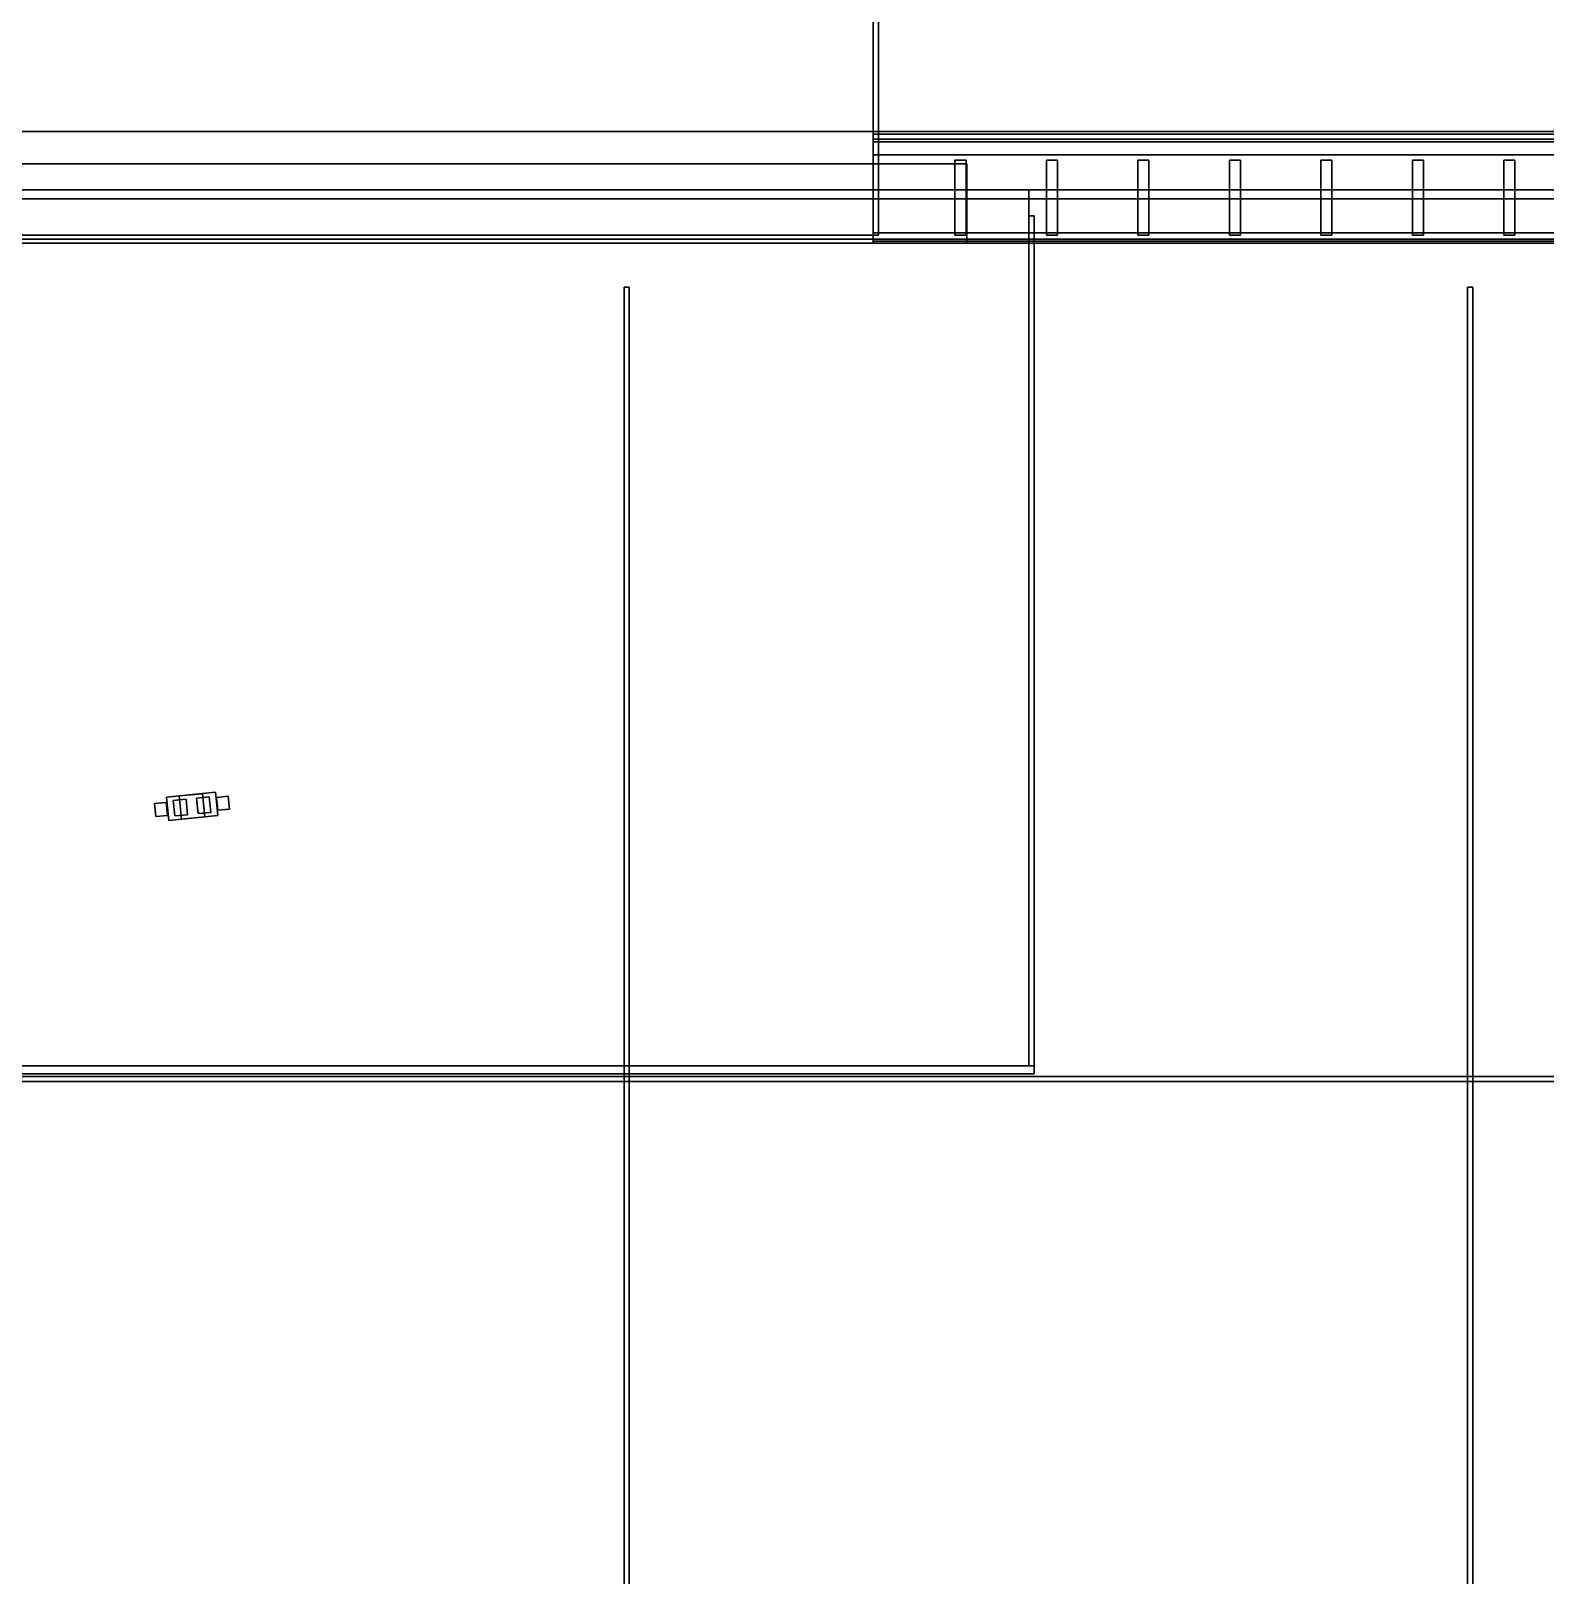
# Model space of a CAD drawing. Header units: metres. Extents: x -0.1 to 82.2, y -0.1 to 82.7.
# Drawn here: x 40.91 to 52.58, y 15.68 to 27.58 of the extents above; entities that cross this region are included whole.
import ezdxf

# ---------------------------------------------------------------- set-up
doc = ezdxf.new("R2010")
doc.units = ezdxf.units.M
for name, color, linetype in [('Entourage_Figures_B', 7, 'CONTINUOUS'), ('Entrance_Canopy', 7, 'CONTINUOUS'), ('Entrance_Portal', 7, 'CONTINUOUS'), ('Floor_Plates', 7, 'CONTINUOUS'), ('Podium_Fins', 7, 'CONTINUOUS'), ('Podium_Glazing', 7, 'CONTINUOUS'), ('Podium_Terrace', 7, 'CONTINUOUS'), ('Podium_Walls', 7, 'CONTINUOUS'), ('Site_Joints', 7, 'CONTINUOUS'), ('Site_Plaza', 7, 'CONTINUOUS')]:
    doc.layers.add(name, color=color, linetype=linetype)

msp = doc.modelspace()

# ---------------------------------------------------------------- linework, layer by layer
at = {"layer": 'Entourage_Figures_B'}
for points in [[(41.97, 21.491, 0.8), (41.952, 21.671, 0.8), (42.33, 21.709, 0.8), (42.348, 21.529, 0.8)], [(41.97, 21.491, 1.38), (42.348, 21.529, 1.38), (42.33, 21.709, 1.38), (41.952, 21.671, 1.38)], [(41.952, 21.671, 0.8), (41.952, 21.671, 1.38), (42.33, 21.709, 1.38), (42.33, 21.709, 0.8)], [(41.97, 21.491, 0.8), (41.97, 21.491, 1.38), (41.952, 21.671, 1.38), (41.952, 21.671, 0.8)], [(42.017, 21.526), (42.005, 21.646), (42.104, 21.656), (42.116, 21.536)], [(42.017, 21.526, 0.82), (42.116, 21.536, 0.82), (42.104, 21.656, 0.82), (42.005, 21.646, 0.82)], [(42.005, 21.646), (42.005, 21.646, 0.82), (42.104, 21.656, 0.82), (42.104, 21.656)], [(42.069, 21.502, 1.46), (42.051, 21.681, 1.46), (42.231, 21.698, 1.46), (42.248, 21.519, 1.46)], [(42.069, 21.502, 1.7), (42.248, 21.519, 1.7), (42.231, 21.698, 1.7), (42.051, 21.681, 1.7)], [(42.051, 21.681, 1.46), (42.051, 21.681, 1.7), (42.231, 21.698, 1.7), (42.231, 21.698, 1.46)], [(42.069, 21.502, 1.46), (42.069, 21.502, 1.7), (42.051, 21.681, 1.7), (42.051, 21.681, 1.46)], [(42.116, 21.536), (42.104, 21.656), (42.104, 21.656, 0.82), (42.116, 21.536, 0.82)], [(42.196, 21.544), (42.184, 21.664), (42.283, 21.674), (42.295, 21.554)], [(42.196, 21.544, 0.82), (42.295, 21.554, 0.82), (42.283, 21.674, 0.82), (42.184, 21.664, 0.82)], [(42.184, 21.664), (42.184, 21.664, 0.82), (42.283, 21.674, 0.82), (42.283, 21.674)], [(42.196, 21.544), (42.196, 21.544, 0.82), (42.184, 21.664, 0.82), (42.184, 21.664)], [(42.248, 21.519, 1.46), (42.231, 21.698, 1.46), (42.231, 21.698, 1.7), (42.248, 21.519, 1.7)], [(42.295, 21.554), (42.283, 21.674), (42.283, 21.674, 0.82), (42.295, 21.554, 0.82)], [(42.348, 21.529, 0.8), (42.33, 21.709, 0.8), (42.33, 21.709, 1.38), (42.348, 21.529, 1.38)], [(42.349, 21.57, 0.92), (42.339, 21.669, 0.92), (42.429, 21.678, 0.92), (42.439, 21.579, 0.92)], [(42.349, 21.57, 1.34), (42.439, 21.579, 1.34), (42.429, 21.678, 1.34), (42.339, 21.669, 1.34)], [(42.339, 21.669, 0.92), (42.339, 21.669, 1.34), (42.429, 21.678, 1.34), (42.429, 21.678, 0.92)], [(42.349, 21.57, 0.92), (42.349, 21.57, 1.34), (42.339, 21.669, 1.34), (42.339, 21.669, 0.92)], [(42.439, 21.579, 0.92), (42.429, 21.678, 0.92), (42.429, 21.678, 1.34), (42.439, 21.579, 1.34)], [(41.871, 21.522, 0.92), (41.861, 21.621, 0.92), (41.951, 21.63, 0.92), (41.961, 21.531, 0.92)], [(41.871, 21.522, 1.34), (41.961, 21.531, 1.34), (41.951, 21.63, 1.34), (41.861, 21.621, 1.34)], [(41.861, 21.621, 0.92), (41.861, 21.621, 1.34), (41.951, 21.63, 1.34), (41.951, 21.63, 0.92)], [(41.871, 21.522, 0.92), (41.871, 21.522, 1.34), (41.861, 21.621, 1.34), (41.861, 21.621, 0.92)], [(41.961, 21.531, 0.92), (41.951, 21.63, 0.92), (41.951, 21.63, 1.34), (41.961, 21.531, 1.34)], [(42.017, 21.526), (42.017, 21.526, 0.82), (42.005, 21.646, 0.82), (42.005, 21.646)], [(42.017, 21.526), (42.116, 21.536), (42.116, 21.536, 0.82), (42.017, 21.526, 0.82)], [(42.196, 21.544), (42.295, 21.554), (42.295, 21.554, 0.82), (42.196, 21.544, 0.82)], [(42.349, 21.57, 0.92), (42.439, 21.579, 0.92), (42.439, 21.579, 1.34), (42.349, 21.57, 1.34)], [(41.871, 21.522, 0.92), (41.961, 21.531, 0.92), (41.961, 21.531, 1.34), (41.871, 21.522, 1.34)], [(41.97, 21.491, 0.8), (42.348, 21.529, 0.8), (42.348, 21.529, 1.38), (41.97, 21.491, 1.38)], [(42.069, 21.502, 1.46), (42.248, 21.519, 1.46), (42.248, 21.519, 1.7), (42.069, 21.502, 1.7)]]:
    msp.add_3dface(points, dxfattribs=at)
at = {"layer": 'Entrance_Canopy'}
for points in [[(33.4, 19.6, 3.85), (33.4, 26.35, 3.85), (48.6, 26.35, 3.85), (48.6, 19.6, 3.85)], [(33.4, 19.6, 4.21), (48.6, 19.6, 4.21), (48.6, 26.35, 4.21), (33.4, 26.35, 4.21)], [(33.4, 26.35, 3.85), (33.4, 26.35, 4.21), (48.6, 26.35, 4.21), (48.6, 26.35, 3.85)], [(48.6, 19.6, 3.85), (48.6, 26.35, 3.85), (48.6, 26.35, 4.21), (48.6, 19.6, 4.21)], [(48.6, 19.6, 3.83), (48.6, 26.15, 3.83), (48.64, 26.15, 3.83), (48.64, 19.6, 3.83)], [(48.6, 19.6, 4.23), (48.64, 19.6, 4.23), (48.64, 26.15, 4.23), (48.6, 26.15, 4.23)], [(48.6, 19.6, 3.83), (48.6, 19.6, 4.23), (48.6, 26.15, 4.23), (48.6, 26.15, 3.83)], [(48.6, 26.15, 3.83), (48.6, 26.15, 4.23), (48.64, 26.15, 4.23), (48.64, 26.15, 3.83)], [(48.64, 19.6, 3.83), (48.64, 26.15, 3.83), (48.64, 26.15, 4.23), (48.64, 19.6, 4.23)], [(33.36, 19.54, 3.83), (33.36, 19.6, 3.83), (48.64, 19.6, 3.83), (48.64, 19.54, 3.83)], [(33.36, 19.54, 4.23), (48.64, 19.54, 4.23), (48.64, 19.6, 4.23), (33.36, 19.6, 4.23)], [(33.36, 19.6, 3.83), (33.36, 19.6, 4.23), (48.64, 19.6, 4.23), (48.64, 19.6, 3.83)], [(33.36, 19.54, 3.83), (48.64, 19.54, 3.83), (48.64, 19.54, 4.23), (33.36, 19.54, 4.23)], [(33.4, 19.6, 3.85), (48.6, 19.6, 3.85), (48.6, 19.6, 4.21), (33.4, 19.6, 4.21)], [(48.6, 19.6, 3.83), (48.64, 19.6, 3.83), (48.64, 19.6, 4.23), (48.6, 19.6, 4.23)], [(48.64, 19.54, 3.83), (48.64, 19.6, 3.83), (48.64, 19.6, 4.23), (48.64, 19.54, 4.23)]]:
    msp.add_3dface(points, dxfattribs=at)
at = {"layer": 'Entrance_Portal'}
for points in [[(34.6, 26, 16.75), (34.6, 27.7, 16.75), (47.4, 27.7, 16.75), (47.4, 26, 16.75)], [(34.6, 26, 17.2), (47.4, 26, 17.2), (47.4, 27.7, 17.2), (34.6, 27.7, 17.2)], [(47.4, 26, 0.22), (47.4, 27.7, 0.22), (47.44, 27.7, 0.22), (47.44, 26, 0.22)], [(47.4, 26, 16.75), (47.44, 26, 16.75), (47.44, 27.7, 16.75), (47.4, 27.7, 16.75)], [(47.4, 26, 0.22), (47.4, 26, 16.75), (47.4, 27.7, 16.75), (47.4, 27.7, 0.22)], [(47.4, 26, 16.75), (47.4, 27.7, 16.75), (47.4, 27.7, 17.2), (47.4, 26, 17.2)], [(47.44, 26, 0.22), (47.44, 27.7, 0.22), (47.44, 27.7, 16.75), (47.44, 26, 16.75)], [(33.88, 25.94, 16.75), (33.88, 26.55, 16.75), (48.12, 26.55, 16.75), (48.12, 25.94, 16.75)], [(33.88, 25.94, 17.2), (48.12, 25.94, 17.2), (48.12, 26.55, 17.2), (33.88, 26.55, 17.2)], [(33.88, 26.55, 16.75), (33.88, 26.55, 17.2), (48.12, 26.55, 17.2), (48.12, 26.55, 16.75)], [(47.4, 25.94, 0.22), (47.4, 26.55, 0.22), (48.12, 26.55, 0.22), (48.12, 25.94, 0.22)], [(47.4, 25.94, 17.2), (48.12, 25.94, 17.2), (48.12, 26.55, 17.2), (47.4, 26.55, 17.2)], [(47.4, 25.94, 0.22), (47.4, 25.94, 17.2), (47.4, 26.55, 17.2), (47.4, 26.55, 0.22)], [(47.4, 26.55, 0.22), (47.4, 26.55, 17.2), (48.12, 26.55, 17.2), (48.12, 26.55, 0.22)], [(48.12, 25.94, 0.22), (48.12, 26.55, 0.22), (48.12, 26.55, 17.2), (48.12, 25.94, 17.2)], [(48.12, 25.94, 16.75), (48.12, 26.55, 16.75), (48.12, 26.55, 17.2), (48.12, 25.94, 17.2)], [(33.88, 25.94, 16.75), (48.12, 25.94, 16.75), (48.12, 25.94, 17.2), (33.88, 25.94, 17.2)], [(34.6, 26, 16.75), (47.4, 26, 16.75), (47.4, 26, 17.2), (34.6, 26, 17.2)], [(47.4, 26, 0.22), (47.44, 26, 0.22), (47.44, 26, 16.75), (47.4, 26, 16.75)], [(47.4, 25.94, 0.22), (48.12, 25.94, 0.22), (48.12, 25.94, 17.2), (47.4, 25.94, 17.2)]]:
    msp.add_3dface(points, dxfattribs=at)
at = {"layer": 'Floor_Plates'}
for points in [[(18.8, 26.8, 4.72), (18.8, 70.7, 4.72), (63.2, 70.7, 4.72), (63.2, 26.8, 4.72)], [(18.8, 26.8, 5), (63.2, 26.8, 5), (63.2, 70.7, 5), (18.8, 70.7, 5)], [(18.8, 26.8, 8.92), (18.8, 70.7, 8.92), (63.2, 70.7, 8.92), (63.2, 26.8, 8.92)], [(18.8, 26.8, 9.2), (63.2, 26.8, 9.2), (63.2, 70.7, 9.2), (18.8, 70.7, 9.2)], [(18.8, 26.8, 13.12), (18.8, 70.7, 13.12), (63.2, 70.7, 13.12), (63.2, 26.8, 13.12)], [(18.8, 26.8, 13.4), (63.2, 26.8, 13.4), (63.2, 70.7, 13.4), (18.8, 70.7, 13.4)], [(18.8, 26.8, 4.72), (63.2, 26.8, 4.72), (63.2, 26.8, 5), (18.8, 26.8, 5)], [(18.8, 26.8, 8.92), (63.2, 26.8, 8.92), (63.2, 26.8, 9.2), (18.8, 26.8, 9.2)], [(18.8, 26.8, 13.12), (63.2, 26.8, 13.12), (63.2, 26.8, 13.4), (18.8, 26.8, 13.4)]]:
    msp.add_3dface(points, dxfattribs=at)
at = {"layer": 'Podium_Fins'}
for points in [[(48.03, 26.58, 0.28), (48.03, 26.58, 5.18), (48.115, 26.58, 5.18), (48.115, 26.58, 0.28)], [(48.03, 26.58, 0.28), (48.03, 26, 0.28), (48.03, 26, 5.18), (48.03, 26.58, 5.18)], [(48.03, 26.58, 0.28), (48.115, 26.58, 0.28), (48.115, 26, 0.28), (48.03, 26, 0.28)], [(48.03, 26.58, 5.18), (48.03, 26, 5.18), (48.115, 26, 5.18), (48.115, 26.58, 5.18)], [(48.03, 26.58, 5.28), (48.03, 26.58, 9.38), (48.115, 26.58, 9.38), (48.115, 26.58, 5.28)], [(48.03, 26.58, 5.28), (48.03, 26, 5.28), (48.03, 26, 9.38), (48.03, 26.58, 9.38)], [(48.03, 26.58, 5.28), (48.115, 26.58, 5.28), (48.115, 26, 5.28), (48.03, 26, 5.28)], [(48.03, 26.58, 9.38), (48.03, 26, 9.38), (48.115, 26, 9.38), (48.115, 26.58, 9.38)], [(48.03, 26.58, 9.48), (48.03, 26.58, 13.58), (48.115, 26.58, 13.58), (48.115, 26.58, 9.48)], [(48.03, 26.58, 9.48), (48.03, 26, 9.48), (48.03, 26, 13.58), (48.03, 26.58, 13.58)], [(48.03, 26.58, 9.48), (48.115, 26.58, 9.48), (48.115, 26, 9.48), (48.03, 26, 9.48)], [(48.03, 26.58, 13.58), (48.03, 26, 13.58), (48.115, 26, 13.58), (48.115, 26.58, 13.58)], [(48.03, 26.58, 13.68), (48.03, 26.58, 17.43), (48.115, 26.58, 17.43), (48.115, 26.58, 13.68)], [(48.03, 26.58, 13.68), (48.03, 26, 13.68), (48.03, 26, 17.43), (48.03, 26.58, 17.43)], [(48.03, 26.58, 13.68), (48.115, 26.58, 13.68), (48.115, 26, 13.68), (48.03, 26, 13.68)], [(48.03, 26.58, 17.43), (48.03, 26, 17.43), (48.115, 26, 17.43), (48.115, 26.58, 17.43)], [(48.115, 26.58, 0.28), (48.115, 26.58, 5.18), (48.115, 26, 5.18), (48.115, 26, 0.28)], [(48.115, 26.58, 5.28), (48.115, 26.58, 9.38), (48.115, 26, 9.38), (48.115, 26, 5.28)], [(48.115, 26.58, 9.48), (48.115, 26.58, 13.58), (48.115, 26, 13.58), (48.115, 26, 9.48)], [(48.115, 26.58, 13.68), (48.115, 26.58, 17.43), (48.115, 26, 17.43), (48.115, 26, 13.68)], [(48.735, 26.58, 0.28), (48.735, 26.58, 5.18), (48.82, 26.58, 5.18), (48.82, 26.58, 0.28)], [(48.735, 26.58, 0.28), (48.735, 26, 0.28), (48.735, 26, 5.18), (48.735, 26.58, 5.18)], [(48.735, 26.58, 0.28), (48.82, 26.58, 0.28), (48.82, 26, 0.28), (48.735, 26, 0.28)], [(48.735, 26.58, 5.18), (48.735, 26, 5.18), (48.82, 26, 5.18), (48.82, 26.58, 5.18)], [(48.735, 26.58, 5.28), (48.735, 26.58, 9.38), (48.82, 26.58, 9.38), (48.82, 26.58, 5.28)], [(48.735, 26.58, 5.28), (48.735, 26, 5.28), (48.735, 26, 9.38), (48.735, 26.58, 9.38)], [(48.735, 26.58, 5.28), (48.82, 26.58, 5.28), (48.82, 26, 5.28), (48.735, 26, 5.28)], [(48.735, 26.58, 9.38), (48.735, 26, 9.38), (48.82, 26, 9.38), (48.82, 26.58, 9.38)], [(48.735, 26.58, 9.48), (48.735, 26.58, 13.58), (48.82, 26.58, 13.58), (48.82, 26.58, 9.48)], [(48.735, 26.58, 9.48), (48.735, 26, 9.48), (48.735, 26, 13.58), (48.735, 26.58, 13.58)], [(48.735, 26.58, 9.48), (48.82, 26.58, 9.48), (48.82, 26, 9.48), (48.735, 26, 9.48)], [(48.735, 26.58, 13.58), (48.735, 26, 13.58), (48.82, 26, 13.58), (48.82, 26.58, 13.58)], [(48.735, 26.58, 13.68), (48.735, 26.58, 17.43), (48.82, 26.58, 17.43), (48.82, 26.58, 13.68)], [(48.735, 26.58, 13.68), (48.735, 26, 13.68), (48.735, 26, 17.43), (48.735, 26.58, 17.43)], [(48.735, 26.58, 13.68), (48.82, 26.58, 13.68), (48.82, 26, 13.68), (48.735, 26, 13.68)], [(48.735, 26.58, 17.43), (48.735, 26, 17.43), (48.82, 26, 17.43), (48.82, 26.58, 17.43)], [(48.82, 26.58, 0.28), (48.82, 26.58, 5.18), (48.82, 26, 5.18), (48.82, 26, 0.28)], [(48.82, 26.58, 5.28), (48.82, 26.58, 9.38), (48.82, 26, 9.38), (48.82, 26, 5.28)], [(48.82, 26.58, 9.48), (48.82, 26.58, 13.58), (48.82, 26, 13.58), (48.82, 26, 9.48)], [(48.82, 26.58, 13.68), (48.82, 26.58, 17.43), (48.82, 26, 17.43), (48.82, 26, 13.68)], [(49.44, 26.58, 0.28), (49.44, 26.58, 5.18), (49.525, 26.58, 5.18), (49.525, 26.58, 0.28)], [(49.44, 26.58, 0.28), (49.44, 26, 0.28), (49.44, 26, 5.18), (49.44, 26.58, 5.18)], [(49.44, 26.58, 0.28), (49.525, 26.58, 0.28), (49.525, 26, 0.28), (49.44, 26, 0.28)], [(49.44, 26.58, 5.18), (49.44, 26, 5.18), (49.525, 26, 5.18), (49.525, 26.58, 5.18)], [(49.44, 26.58, 5.28), (49.44, 26.58, 9.38), (49.525, 26.58, 9.38), (49.525, 26.58, 5.28)], [(49.44, 26.58, 5.28), (49.44, 26, 5.28), (49.44, 26, 9.38), (49.44, 26.58, 9.38)], [(49.44, 26.58, 5.28), (49.525, 26.58, 5.28), (49.525, 26, 5.28), (49.44, 26, 5.28)], [(49.44, 26.58, 9.38), (49.44, 26, 9.38), (49.525, 26, 9.38), (49.525, 26.58, 9.38)], [(49.44, 26.58, 9.48), (49.44, 26.58, 13.58), (49.525, 26.58, 13.58), (49.525, 26.58, 9.48)], [(49.44, 26.58, 9.48), (49.44, 26, 9.48), (49.44, 26, 13.58), (49.44, 26.58, 13.58)], [(49.44, 26.58, 9.48), (49.525, 26.58, 9.48), (49.525, 26, 9.48), (49.44, 26, 9.48)], [(49.44, 26.58, 13.58), (49.44, 26, 13.58), (49.525, 26, 13.58), (49.525, 26.58, 13.58)], [(49.44, 26.58, 13.68), (49.44, 26.58, 17.43), (49.525, 26.58, 17.43), (49.525, 26.58, 13.68)], [(49.44, 26.58, 13.68), (49.44, 26, 13.68), (49.44, 26, 17.43), (49.44, 26.58, 17.43)], [(49.44, 26.58, 13.68), (49.525, 26.58, 13.68), (49.525, 26, 13.68), (49.44, 26, 13.68)], [(49.44, 26.58, 17.43), (49.44, 26, 17.43), (49.525, 26, 17.43), (49.525, 26.58, 17.43)], [(49.525, 26.58, 0.28), (49.525, 26.58, 5.18), (49.525, 26, 5.18), (49.525, 26, 0.28)], [(49.525, 26.58, 5.28), (49.525, 26.58, 9.38), (49.525, 26, 9.38), (49.525, 26, 5.28)], [(49.525, 26.58, 9.48), (49.525, 26.58, 13.58), (49.525, 26, 13.58), (49.525, 26, 9.48)], [(49.525, 26.58, 13.68), (49.525, 26.58, 17.43), (49.525, 26, 17.43), (49.525, 26, 13.68)], [(50.145, 26.58, 0.28), (50.145, 26.58, 5.18), (50.23, 26.58, 5.18), (50.23, 26.58, 0.28)], [(50.145, 26.58, 0.28), (50.145, 26, 0.28), (50.145, 26, 5.18), (50.145, 26.58, 5.18)], [(50.145, 26.58, 0.28), (50.23, 26.58, 0.28), (50.23, 26, 0.28), (50.145, 26, 0.28)], [(50.145, 26.58, 5.18), (50.145, 26, 5.18), (50.23, 26, 5.18), (50.23, 26.58, 5.18)], [(50.145, 26.58, 5.28), (50.145, 26.58, 9.38), (50.23, 26.58, 9.38), (50.23, 26.58, 5.28)], [(50.145, 26.58, 5.28), (50.145, 26, 5.28), (50.145, 26, 9.38), (50.145, 26.58, 9.38)], [(50.145, 26.58, 5.28), (50.23, 26.58, 5.28), (50.23, 26, 5.28), (50.145, 26, 5.28)], [(50.145, 26.58, 9.38), (50.145, 26, 9.38), (50.23, 26, 9.38), (50.23, 26.58, 9.38)], [(50.145, 26.58, 9.48), (50.145, 26.58, 13.58), (50.23, 26.58, 13.58), (50.23, 26.58, 9.48)], [(50.145, 26.58, 9.48), (50.145, 26, 9.48), (50.145, 26, 13.58), (50.145, 26.58, 13.58)], [(50.145, 26.58, 9.48), (50.23, 26.58, 9.48), (50.23, 26, 9.48), (50.145, 26, 9.48)], [(50.145, 26.58, 13.58), (50.145, 26, 13.58), (50.23, 26, 13.58), (50.23, 26.58, 13.58)], [(50.145, 26.58, 13.68), (50.145, 26.58, 17.43), (50.23, 26.58, 17.43), (50.23, 26.58, 13.68)], [(50.145, 26.58, 13.68), (50.145, 26, 13.68), (50.145, 26, 17.43), (50.145, 26.58, 17.43)], [(50.145, 26.58, 13.68), (50.23, 26.58, 13.68), (50.23, 26, 13.68), (50.145, 26, 13.68)], [(50.145, 26.58, 17.43), (50.145, 26, 17.43), (50.23, 26, 17.43), (50.23, 26.58, 17.43)], [(50.23, 26.58, 0.28), (50.23, 26.58, 5.18), (50.23, 26, 5.18), (50.23, 26, 0.28)], [(50.23, 26.58, 5.28), (50.23, 26.58, 9.38), (50.23, 26, 9.38), (50.23, 26, 5.28)], [(50.23, 26.58, 9.48), (50.23, 26.58, 13.58), (50.23, 26, 13.58), (50.23, 26, 9.48)], [(50.23, 26.58, 13.68), (50.23, 26.58, 17.43), (50.23, 26, 17.43), (50.23, 26, 13.68)], [(50.85, 26.58, 0.28), (50.85, 26.58, 5.18), (50.935, 26.58, 5.18), (50.935, 26.58, 0.28)], [(50.85, 26.58, 0.28), (50.85, 26, 0.28), (50.85, 26, 5.18), (50.85, 26.58, 5.18)], [(50.85, 26.58, 0.28), (50.935, 26.58, 0.28), (50.935, 26, 0.28), (50.85, 26, 0.28)], [(50.85, 26.58, 5.18), (50.85, 26, 5.18), (50.935, 26, 5.18), (50.935, 26.58, 5.18)], [(50.85, 26.58, 5.28), (50.85, 26.58, 9.38), (50.935, 26.58, 9.38), (50.935, 26.58, 5.28)], [(50.85, 26.58, 5.28), (50.85, 26, 5.28), (50.85, 26, 9.38), (50.85, 26.58, 9.38)], [(50.85, 26.58, 5.28), (50.935, 26.58, 5.28), (50.935, 26, 5.28), (50.85, 26, 5.28)], [(50.85, 26.58, 9.38), (50.85, 26, 9.38), (50.935, 26, 9.38), (50.935, 26.58, 9.38)], [(50.85, 26.58, 9.48), (50.85, 26.58, 13.58), (50.935, 26.58, 13.58), (50.935, 26.58, 9.48)], [(50.85, 26.58, 9.48), (50.85, 26, 9.48), (50.85, 26, 13.58), (50.85, 26.58, 13.58)], [(50.85, 26.58, 9.48), (50.935, 26.58, 9.48), (50.935, 26, 9.48), (50.85, 26, 9.48)], [(50.85, 26.58, 13.58), (50.85, 26, 13.58), (50.935, 26, 13.58), (50.935, 26.58, 13.58)], [(50.85, 26.58, 13.68), (50.85, 26.58, 17.43), (50.935, 26.58, 17.43), (50.935, 26.58, 13.68)], [(50.85, 26.58, 13.68), (50.85, 26, 13.68), (50.85, 26, 17.43), (50.85, 26.58, 17.43)], [(50.85, 26.58, 13.68), (50.935, 26.58, 13.68), (50.935, 26, 13.68), (50.85, 26, 13.68)], [(50.85, 26.58, 17.43), (50.85, 26, 17.43), (50.935, 26, 17.43), (50.935, 26.58, 17.43)], [(50.935, 26.58, 0.28), (50.935, 26.58, 5.18), (50.935, 26, 5.18), (50.935, 26, 0.28)], [(50.935, 26.58, 5.28), (50.935, 26.58, 9.38), (50.935, 26, 9.38), (50.935, 26, 5.28)], [(50.935, 26.58, 9.48), (50.935, 26.58, 13.58), (50.935, 26, 13.58), (50.935, 26, 9.48)], [(50.935, 26.58, 13.68), (50.935, 26.58, 17.43), (50.935, 26, 17.43), (50.935, 26, 13.68)], [(51.555, 26.58, 0.28), (51.555, 26.58, 5.18), (51.64, 26.58, 5.18), (51.64, 26.58, 0.28)], [(51.555, 26.58, 0.28), (51.555, 26, 0.28), (51.555, 26, 5.18), (51.555, 26.58, 5.18)], [(51.555, 26.58, 0.28), (51.64, 26.58, 0.28), (51.64, 26, 0.28), (51.555, 26, 0.28)], [(51.555, 26.58, 5.18), (51.555, 26, 5.18), (51.64, 26, 5.18), (51.64, 26.58, 5.18)], [(51.555, 26.58, 5.28), (51.555, 26.58, 9.38), (51.64, 26.58, 9.38), (51.64, 26.58, 5.28)], [(51.555, 26.58, 5.28), (51.555, 26, 5.28), (51.555, 26, 9.38), (51.555, 26.58, 9.38)], [(51.555, 26.58, 5.28), (51.64, 26.58, 5.28), (51.64, 26, 5.28), (51.555, 26, 5.28)], [(51.555, 26.58, 9.38), (51.555, 26, 9.38), (51.64, 26, 9.38), (51.64, 26.58, 9.38)], [(51.555, 26.58, 9.48), (51.555, 26.58, 13.58), (51.64, 26.58, 13.58), (51.64, 26.58, 9.48)], [(51.555, 26.58, 9.48), (51.555, 26, 9.48), (51.555, 26, 13.58), (51.555, 26.58, 13.58)], [(51.555, 26.58, 9.48), (51.64, 26.58, 9.48), (51.64, 26, 9.48), (51.555, 26, 9.48)], [(51.555, 26.58, 13.58), (51.555, 26, 13.58), (51.64, 26, 13.58), (51.64, 26.58, 13.58)], [(51.555, 26.58, 13.68), (51.555, 26.58, 17.43), (51.64, 26.58, 17.43), (51.64, 26.58, 13.68)], [(51.555, 26.58, 13.68), (51.555, 26, 13.68), (51.555, 26, 17.43), (51.555, 26.58, 17.43)], [(51.555, 26.58, 13.68), (51.64, 26.58, 13.68), (51.64, 26, 13.68), (51.555, 26, 13.68)], [(51.555, 26.58, 17.43), (51.555, 26, 17.43), (51.64, 26, 17.43), (51.64, 26.58, 17.43)], [(51.64, 26.58, 0.28), (51.64, 26.58, 5.18), (51.64, 26, 5.18), (51.64, 26, 0.28)], [(51.64, 26.58, 5.28), (51.64, 26.58, 9.38), (51.64, 26, 9.38), (51.64, 26, 5.28)], [(51.64, 26.58, 9.48), (51.64, 26.58, 13.58), (51.64, 26, 13.58), (51.64, 26, 9.48)], [(51.64, 26.58, 13.68), (51.64, 26.58, 17.43), (51.64, 26, 17.43), (51.64, 26, 13.68)], [(52.26, 26.58, 0.28), (52.26, 26.58, 5.18), (52.345, 26.58, 5.18), (52.345, 26.58, 0.28)], [(52.26, 26.58, 0.28), (52.26, 26, 0.28), (52.26, 26, 5.18), (52.26, 26.58, 5.18)], [(52.26, 26.58, 0.28), (52.345, 26.58, 0.28), (52.345, 26, 0.28), (52.26, 26, 0.28)], [(52.26, 26.58, 5.18), (52.26, 26, 5.18), (52.345, 26, 5.18), (52.345, 26.58, 5.18)], [(52.26, 26.58, 5.28), (52.26, 26.58, 9.38), (52.345, 26.58, 9.38), (52.345, 26.58, 5.28)], [(52.26, 26.58, 5.28), (52.26, 26, 5.28), (52.26, 26, 9.38), (52.26, 26.58, 9.38)], [(52.26, 26.58, 5.28), (52.345, 26.58, 5.28), (52.345, 26, 5.28), (52.26, 26, 5.28)], [(52.26, 26.58, 9.38), (52.26, 26, 9.38), (52.345, 26, 9.38), (52.345, 26.58, 9.38)], [(52.26, 26.58, 9.48), (52.26, 26.58, 13.58), (52.345, 26.58, 13.58), (52.345, 26.58, 9.48)], [(52.26, 26.58, 9.48), (52.26, 26, 9.48), (52.26, 26, 13.58), (52.26, 26.58, 13.58)], [(52.26, 26.58, 9.48), (52.345, 26.58, 9.48), (52.345, 26, 9.48), (52.26, 26, 9.48)], [(52.26, 26.58, 13.58), (52.26, 26, 13.58), (52.345, 26, 13.58), (52.345, 26.58, 13.58)], [(52.26, 26.58, 13.68), (52.26, 26.58, 17.43), (52.345, 26.58, 17.43), (52.345, 26.58, 13.68)], [(52.26, 26.58, 13.68), (52.26, 26, 13.68), (52.26, 26, 17.43), (52.26, 26.58, 17.43)], [(52.26, 26.58, 13.68), (52.345, 26.58, 13.68), (52.345, 26, 13.68), (52.26, 26, 13.68)], [(52.26, 26.58, 17.43), (52.26, 26, 17.43), (52.345, 26, 17.43), (52.345, 26.58, 17.43)], [(52.345, 26.58, 0.28), (52.345, 26.58, 5.18), (52.345, 26, 5.18), (52.345, 26, 0.28)], [(52.345, 26.58, 5.28), (52.345, 26.58, 9.38), (52.345, 26, 9.38), (52.345, 26, 5.28)], [(52.345, 26.58, 9.48), (52.345, 26.58, 13.58), (52.345, 26, 13.58), (52.345, 26, 9.48)], [(52.345, 26.58, 13.68), (52.345, 26.58, 17.43), (52.345, 26, 17.43), (52.345, 26, 13.68)], [(47.4, 26.02, 4.965), (47.4, 26.02, 5.035), (62.3, 26.02, 5.035), (62.3, 26.02, 4.965)], [(47.4, 26.02, 4.965), (47.4, 25.955, 4.965), (47.4, 25.955, 5.035), (47.4, 26.02, 5.035)], [(47.4, 26.02, 4.965), (62.3, 26.02, 4.965), (62.3, 25.955, 4.965), (47.4, 25.955, 4.965)], [(47.4, 26.02, 5.035), (47.4, 25.955, 5.035), (62.3, 25.955, 5.035), (62.3, 26.02, 5.035)], [(47.4, 26.02, 9.165), (47.4, 26.02, 9.235), (62.3, 26.02, 9.235), (62.3, 26.02, 9.165)], [(47.4, 26.02, 9.165), (47.4, 25.955, 9.165), (47.4, 25.955, 9.235), (47.4, 26.02, 9.235)], [(47.4, 26.02, 9.165), (62.3, 26.02, 9.165), (62.3, 25.955, 9.165), (47.4, 25.955, 9.165)], [(47.4, 26.02, 9.235), (47.4, 25.955, 9.235), (62.3, 25.955, 9.235), (62.3, 26.02, 9.235)], [(47.4, 26.02, 13.365), (47.4, 26.02, 13.435), (62.3, 26.02, 13.435), (62.3, 26.02, 13.365)], [(47.4, 26.02, 13.365), (47.4, 25.955, 13.365), (47.4, 25.955, 13.435), (47.4, 26.02, 13.435)], [(47.4, 26.02, 13.365), (62.3, 26.02, 13.365), (62.3, 25.955, 13.365), (47.4, 25.955, 13.365)], [(47.4, 26.02, 13.435), (47.4, 25.955, 13.435), (62.3, 25.955, 13.435), (62.3, 26.02, 13.435)], [(47.4, 25.955, 4.965), (62.3, 25.955, 4.965), (62.3, 25.955, 5.035), (47.4, 25.955, 5.035)], [(47.4, 25.955, 9.165), (62.3, 25.955, 9.165), (62.3, 25.955, 9.235), (47.4, 25.955, 9.235)], [(47.4, 25.955, 13.365), (62.3, 25.955, 13.365), (62.3, 25.955, 13.435), (47.4, 25.955, 13.435)], [(48.03, 26, 0.28), (48.115, 26, 0.28), (48.115, 26, 5.18), (48.03, 26, 5.18)], [(48.03, 26, 5.28), (48.115, 26, 5.28), (48.115, 26, 9.38), (48.03, 26, 9.38)], [(48.03, 26, 9.48), (48.115, 26, 9.48), (48.115, 26, 13.58), (48.03, 26, 13.58)], [(48.03, 26, 13.68), (48.115, 26, 13.68), (48.115, 26, 17.43), (48.03, 26, 17.43)], [(48.735, 26, 0.28), (48.82, 26, 0.28), (48.82, 26, 5.18), (48.735, 26, 5.18)], [(48.735, 26, 5.28), (48.82, 26, 5.28), (48.82, 26, 9.38), (48.735, 26, 9.38)], [(48.735, 26, 9.48), (48.82, 26, 9.48), (48.82, 26, 13.58), (48.735, 26, 13.58)], [(48.735, 26, 13.68), (48.82, 26, 13.68), (48.82, 26, 17.43), (48.735, 26, 17.43)], [(49.44, 26, 0.28), (49.525, 26, 0.28), (49.525, 26, 5.18), (49.44, 26, 5.18)], [(49.44, 26, 5.28), (49.525, 26, 5.28), (49.525, 26, 9.38), (49.44, 26, 9.38)], [(49.44, 26, 9.48), (49.525, 26, 9.48), (49.525, 26, 13.58), (49.44, 26, 13.58)], [(49.44, 26, 13.68), (49.525, 26, 13.68), (49.525, 26, 17.43), (49.44, 26, 17.43)], [(50.145, 26, 0.28), (50.23, 26, 0.28), (50.23, 26, 5.18), (50.145, 26, 5.18)], [(50.145, 26, 5.28), (50.23, 26, 5.28), (50.23, 26, 9.38), (50.145, 26, 9.38)], [(50.145, 26, 9.48), (50.23, 26, 9.48), (50.23, 26, 13.58), (50.145, 26, 13.58)], [(50.145, 26, 13.68), (50.23, 26, 13.68), (50.23, 26, 17.43), (50.145, 26, 17.43)], [(50.85, 26, 0.28), (50.935, 26, 0.28), (50.935, 26, 5.18), (50.85, 26, 5.18)], [(50.85, 26, 5.28), (50.935, 26, 5.28), (50.935, 26, 9.38), (50.85, 26, 9.38)], [(50.85, 26, 9.48), (50.935, 26, 9.48), (50.935, 26, 13.58), (50.85, 26, 13.58)], [(50.85, 26, 13.68), (50.935, 26, 13.68), (50.935, 26, 17.43), (50.85, 26, 17.43)], [(51.555, 26, 0.28), (51.64, 26, 0.28), (51.64, 26, 5.18), (51.555, 26, 5.18)], [(51.555, 26, 5.28), (51.64, 26, 5.28), (51.64, 26, 9.38), (51.555, 26, 9.38)], [(51.555, 26, 9.48), (51.64, 26, 9.48), (51.64, 26, 13.58), (51.555, 26, 13.58)], [(51.555, 26, 13.68), (51.64, 26, 13.68), (51.64, 26, 17.43), (51.555, 26, 17.43)], [(52.26, 26, 0.28), (52.345, 26, 0.28), (52.345, 26, 5.18), (52.26, 26, 5.18)], [(52.26, 26, 5.28), (52.345, 26, 5.28), (52.345, 26, 9.38), (52.26, 26, 9.38)], [(52.26, 26, 9.48), (52.345, 26, 9.48), (52.345, 26, 13.58), (52.26, 26, 13.58)], [(52.26, 26, 13.68), (52.345, 26, 13.68), (52.345, 26, 17.43), (52.26, 26, 17.43)]]:
    msp.add_3dface(points, dxfattribs=at)
at = {"layer": 'Podium_Glazing'}
for points in [[(47.4, 26.74, 0.22), (47.4, 26.74, 17.2), (62.3, 26.74, 17.2), (62.3, 26.74, 0.22)], [(47.4, 26.74, 0.22), (47.4, 26.72, 0.22), (47.4, 26.72, 17.2), (47.4, 26.74, 17.2)], [(47.4, 26.74, 0.22), (62.3, 26.74, 0.22), (62.3, 26.72, 0.22), (47.4, 26.72, 0.22)], [(47.4, 26.74, 17.2), (47.4, 26.72, 17.2), (62.3, 26.72, 17.2), (62.3, 26.74, 17.2)], [(47.4, 26.72, 0.22), (62.3, 26.72, 0.22), (62.3, 26.72, 17.2), (47.4, 26.72, 17.2)]]:
    msp.add_3dface(points, dxfattribs=at)
at = {"layer": 'Podium_Terrace'}
for points in [[(18.35, 26.35, 17.601), (18.35, 35.46, 17.601), (63.65, 35.46, 17.601), (63.65, 26.35, 17.601)], [(18.35, 26.35, 17.655), (63.65, 26.35, 17.655), (63.65, 35.46, 17.655), (18.35, 35.46, 17.655)], [(18.35, 26.35, 17.601), (63.65, 26.35, 17.601), (63.65, 26.35, 17.655), (18.35, 26.35, 17.655)]]:
    msp.add_3dface(points, dxfattribs=at)
at = {"layer": 'Podium_Walls'}
for points in [[(17.94, 25.94, 17.2), (17.94, 71.56, 17.2), (64.06, 71.56, 17.2), (64.06, 25.94, 17.2)], [(17.94, 25.94, 17.6), (64.06, 25.94, 17.6), (64.06, 71.56, 17.6), (17.94, 71.56, 17.6)], [(47.4, 26.78, 4.91), (47.4, 26.78, 5.09), (62.3, 26.78, 5.09), (62.3, 26.78, 4.91)], [(47.4, 26.78, 4.91), (47.4, 26.62, 4.91), (47.4, 26.62, 5.09), (47.4, 26.78, 5.09)], [(47.4, 26.78, 4.91), (62.3, 26.78, 4.91), (62.3, 26.62, 4.91), (47.4, 26.62, 4.91)], [(47.4, 26.78, 5.09), (47.4, 26.62, 5.09), (62.3, 26.62, 5.09), (62.3, 26.78, 5.09)], [(47.4, 26.78, 9.11), (47.4, 26.78, 9.29), (62.3, 26.78, 9.29), (62.3, 26.78, 9.11)], [(47.4, 26.78, 9.11), (47.4, 26.62, 9.11), (47.4, 26.62, 9.29), (47.4, 26.78, 9.29)], [(47.4, 26.78, 9.11), (62.3, 26.78, 9.11), (62.3, 26.62, 9.11), (47.4, 26.62, 9.11)], [(47.4, 26.78, 9.29), (47.4, 26.62, 9.29), (62.3, 26.62, 9.29), (62.3, 26.78, 9.29)], [(47.4, 26.78, 13.31), (47.4, 26.78, 13.49), (62.3, 26.78, 13.49), (62.3, 26.78, 13.31)], [(47.4, 26.78, 13.31), (47.4, 26.62, 13.31), (47.4, 26.62, 13.49), (47.4, 26.78, 13.49)], [(47.4, 26.78, 13.31), (62.3, 26.78, 13.31), (62.3, 26.62, 13.31), (47.4, 26.62, 13.31)], [(47.4, 26.78, 13.49), (47.4, 26.62, 13.49), (62.3, 26.62, 13.49), (62.3, 26.78, 13.49)], [(47.4, 26.62, 4.91), (62.3, 26.62, 4.91), (62.3, 26.62, 5.09), (47.4, 26.62, 5.09)], [(47.4, 26.62, 9.11), (62.3, 26.62, 9.11), (62.3, 26.62, 9.29), (47.4, 26.62, 9.29)], [(47.4, 26.62, 13.31), (62.3, 26.62, 13.31), (62.3, 26.62, 13.49), (47.4, 26.62, 13.49)], [(19.55, 25.97), (19.55, 26.28), (62.45, 26.28), (62.45, 25.97)], [(19.55, 25.97, 0.22), (62.45, 25.97, 0.22), (62.45, 26.28, 0.22), (19.55, 26.28, 0.22)], [(19.55, 26.28), (19.55, 26.28, 0.22), (62.45, 26.28, 0.22), (62.45, 26.28)], [(17.94, 25.94, 17.2), (64.06, 25.94, 17.2), (64.06, 25.94, 17.6), (17.94, 25.94, 17.6)], [(19.55, 25.97), (62.45, 25.97), (62.45, 25.97, 0.22), (19.55, 25.97, 0.22)]]:
    msp.add_3dface(points, dxfattribs=at)
at = {"layer": 'Site_Joints'}
for points in [[(45.48, 0.5, 0.002), (45.48, 25.6, 0.002), (45.52, 25.6, 0.002), (45.52, 0.5, 0.002)], [(45.48, 0.5, 0.01), (45.52, 0.5, 0.01), (45.52, 25.6, 0.01), (45.48, 25.6, 0.01)], [(45.48, 0.5, 0.002), (45.48, 0.5, 0.01), (45.48, 25.6, 0.01), (45.48, 25.6, 0.002)], [(45.48, 25.6, 0.002), (45.48, 25.6, 0.01), (45.52, 25.6, 0.01), (45.52, 25.6, 0.002)], [(45.52, 0.5, 0.002), (45.52, 25.6, 0.002), (45.52, 25.6, 0.01), (45.52, 0.5, 0.01)], [(51.98, 0.5, 0.002), (51.98, 25.6, 0.002), (52.02, 25.6, 0.002), (52.02, 0.5, 0.002)], [(51.98, 0.5, 0.01), (52.02, 0.5, 0.01), (52.02, 25.6, 0.01), (51.98, 25.6, 0.01)], [(51.98, 0.5, 0.002), (51.98, 0.5, 0.01), (51.98, 25.6, 0.01), (51.98, 25.6, 0.002)], [(51.98, 25.6, 0.002), (51.98, 25.6, 0.01), (52.02, 25.6, 0.01), (52.02, 25.6, 0.002)], [(52.02, 0.5, 0.002), (52.02, 25.6, 0.002), (52.02, 25.6, 0.01), (52.02, 0.5, 0.01)], [(0.5, 19.48, 0.002), (0.5, 19.52, 0.002), (81.5, 19.52, 0.002), (81.5, 19.48, 0.002)], [(0.5, 19.48, 0.01), (81.5, 19.48, 0.01), (81.5, 19.52, 0.01), (0.5, 19.52, 0.01)], [(0.5, 19.52, 0.002), (0.5, 19.52, 0.01), (81.5, 19.52, 0.01), (81.5, 19.52, 0.002)], [(0.5, 19.48, 0.002), (81.5, 19.48, 0.002), (81.5, 19.48, 0.01), (0.5, 19.48, 0.01)]]:
    msp.add_3dface(points, dxfattribs=at)
at = {"layer": 'Site_Plaza'}
for points in [[(-0.15, -0.15, -0.18), (-0.15, 82.65, -0.18), (82.15, 82.65, -0.18), (82.15, -0.15, -0.18)], [(-0.15, -0.15, -0.02), (82.15, -0.15, -0.02), (82.15, 82.65, -0.02), (-0.15, 82.65, -0.02)], [(0, 0, -0.6), (0, 82.5, -0.6), (82, 82.5, -0.6), (82, 0, -0.6)], [(0, 0), (82, 0), (82, 82.5), (0, 82.5)]]:
    msp.add_3dface(points, dxfattribs=at)

doc.saveas('drawing.dxf')
